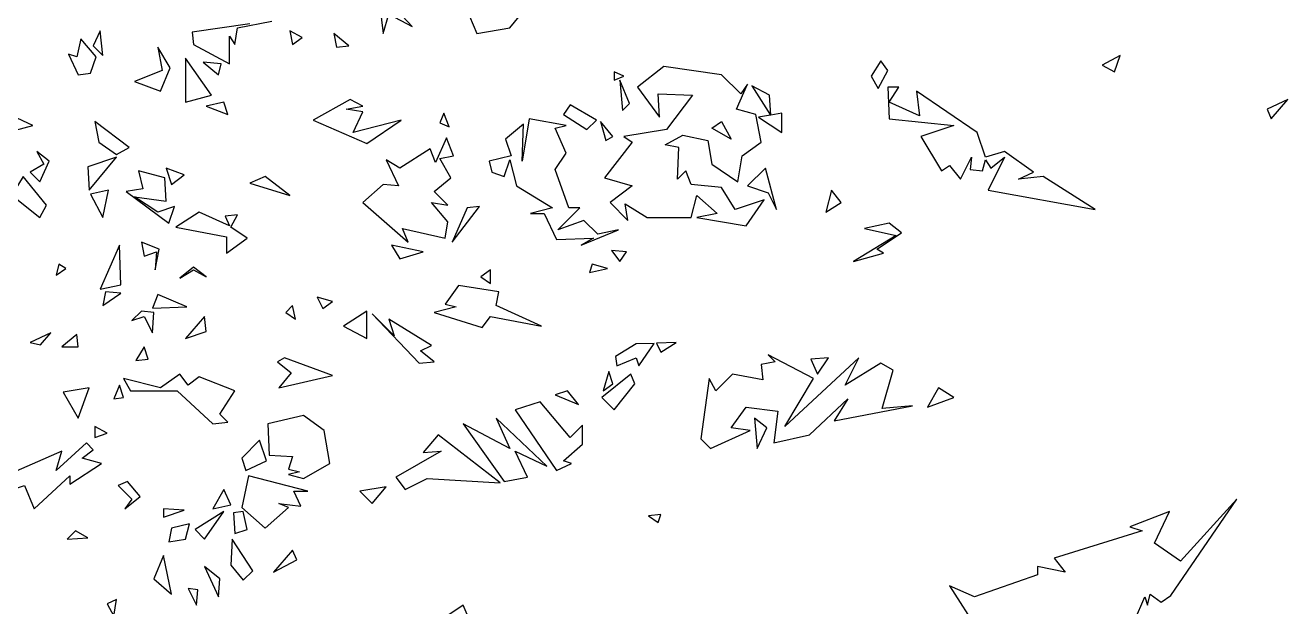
# Model space of a CAD drawing. Header units: millimetres. Extents: x -1920 to 1916, y -1858 to 1858.
# Drawn here: x -1067 to -205, y -229 to 168 of the extents above; entities that cross this region are included whole.
import ezdxf

# ---------------------------------------------------------------- set-up
doc = ezdxf.new("R2010")
doc.units = ezdxf.units.MM
doc.layers.add('ALMOND-DRAW-PROFILE', color=7, linetype='Continuous', lineweight=25)

msp = doc.modelspace()

# ---------------------------------------------------------------- linework, layer by layer
at = {"layer": 'ALMOND-DRAW-PROFILE'}
for points in [[(-822.29, 162.56), (-818.54, 175.7), (-802.58, 167.25), (-826.05, 192.6)], [(-758.46, 162.56), (-735.93, 166.31), (-727.48, 176.64), (-773.48, 198.23)], [(-1013.78, 147.54), (-1015.66, 164.44), (-1020.35, 154.11)], [(-884.24, 155.05), (-877.67, 159.74), (-886.12, 164.44)], [(-1030.68, 134.4), (-1022.23, 135.34), (-1018.48, 146.6), (-1028.8, 158.81), (-1031.62, 146.6), (-1037.25, 148.48)], [(-854.21, 153.17), (-845.76, 154.11), (-856.08, 162.56)], [(-974.36, 123.14), (-967.79, 139.09), (-976.24, 153.17), (-973.42, 137.22), (-992.19, 129.71)], [(-322.91, 136.28), (-319.15, 147.54), (-331.36, 140.97)], [(-957.46, 115.63), (-939.63, 120.32), (-957.46, 145.66)], [(-934.93, 134.4), (-933.06, 141.91), (-945.26, 142.85)], [(-608.27, 36.78), (-574.48, 31.14), (-562.27, 48.98), (-581.99, 42.41), (-591.37, 57.43), (-612.02, 59.3), (-615.78, 68.69), (-621.41, 63.06), (-620.47, 84.65), (-629.86, 86.53), (-617.66, 93.1), (-600.76, 89.34), (-597.94, 73.38), (-580.11, 61.18), (-577.29, 79.02), (-564.15, 88.4), (-567.91, 107.18), (-581.05, 110.93), (-573.54, 127.83), (-578.23, 121.26), (-591.37, 134.4), (-630.8, 140.03), (-648.63, 125.95), (-633.61, 105.3), (-634.55, 121.26), (-611.09, 120.32), (-628.92, 96.85), (-658.02, 92.16), (-652.39, 88.4), (-671.16, 64), (-652.39, 58.37), (-667.41, 47.1), (-655.2, 34.9), (-657.08, 46.16), (-642.06, 36.78), (-612.02, 36.78), (-608.27, 51.8), (-594.19, 39.59)], [(-484.36, 125.01), (-477.79, 137.22), (-482.49, 143.79), (-489.06, 133.46)], [(-664.59, 130.64), (-658.02, 133.46), (-664.59, 136.28)], [(-658.96, 109.99), (-654.27, 114.69), (-660.84, 130.64)], [(-557.9, 106.74), (-566.03, 105.3), (-550.07, 94.97), (-550.07, 108.12), (-557.62, 106.78), (-558.52, 120.32), (-570.72, 126.89)], [(-336.05, 42.41), (-371.72, 64.94), (-388.62, 63.06), (-378.29, 67.75), (-398, 81.83), (-411.15, 78.08), (-416.78, 94.97), (-458.08, 123.14), (-456.2, 106.24), (-476.85, 115.63), (-470.28, 125.95), (-477.79, 125.95), (-476.85, 104.36), (-432.73, 99.67), (-455.26, 92.16), (-441.18, 68.69), (-435.55, 72.45), (-428.04, 63.06), (-420.53, 78.08), (-421.47, 69.63), (-413.02, 68.69), (-411.15, 76.2), (-407.39, 70.57), (-398, 78.08), (-409.27, 55.55)], [(-943.38, 112.81), (-928.36, 107.18), (-931.18, 115.63)], [(-833.55, 87.47), (-810.09, 103.42), (-842.94, 94.97), (-836.37, 109.05), (-847.63, 110.93), (-836.37, 112.81), (-844.82, 117.5), (-870.16, 103.42)], [(-683.36, 96.85), (-676.79, 103.42), (-694.63, 113.75), (-699.32, 107.18)], [(-215.9, 104.36), (-204.63, 117.5), (-218.71, 110.93)], [(-1079.49, 94.97), (-1061.66, 99.67), (-1075.74, 106.24), (-1072.92, 97.79)], [(-777.23, 98.73), (-780.99, 108.12), (-783.8, 101.55)], [(-687.12, 18), (-661.77, 28.33), (-675.86, 25.51), (-685.24, 34.9), (-703.08, 28.33), (-688.06, 43.35), (-695.57, 43.35), (-704.95, 69.63), (-697.44, 80.89), (-704.95, 97.79), (-697.44, 99.67), (-722.79, 104.36), (-727.48, 75.26), (-726.54, 100.61), (-738.75, 90.28), (-734.99, 79.02), (-750.01, 75.26), (-748.13, 67.75), (-739.69, 64.94), (-735.93, 76.2), (-731.24, 58.37), (-706.83, 43.35), (-721.85, 39.59), (-712.46, 39.59), (-704.02, 21.76), (-678.67, 22.7)], [(-1004.4, 79.96), (-995.95, 84.65), (-1019.41, 102.48), (-1016.6, 88.4)], [(-670.22, 89.34), (-665.53, 92.16), (-673.98, 102.48)], [(-584.8, 90.28), (-597.94, 97.79), (-591.37, 102.48)], [(-805.39, 19.88), (-809.15, 29.27), (-780.05, 22.7), (-778.17, 33.96), (-789.44, 47.1), (-778.17, 45.22), (-787.56, 54.61), (-776.29, 64), (-783.8, 77.14), (-774.42, 79.02), (-779.11, 91.22), (-786.62, 74.32), (-790.37, 83.71), (-811.03, 70.57), (-820.41, 76.2), (-811.96, 58.37), (-822.29, 59.3), (-836.37, 47.1)], [(-1056.96, 61.18), (-1050.39, 75.26), (-1058.84, 81.83), (-1054.15, 73.38), (-1063.53, 67.75)], [(-1023.17, 55.55), (-1004.4, 78.08), (-1024.11, 71.51)], [(-966.85, 59.3), (-958.4, 65.88), (-970.6, 70.57)], [(-553.83, 42.41), (-561.34, 70.57), (-573.54, 58.37), (-559.46, 53.67)], [(-1056.96, 36.78), (-1052.27, 45.22), (-1068.23, 64.94), (-1073.86, 55.55), (-1084.18, 58.37)], [(-968.73, 33.02), (-964.97, 44.29), (-976.24, 40.53), (-992.19, 50.86), (-970.6, 48.04), (-971.54, 64), (-989.38, 68.69), (-986.56, 56.49), (-997.82, 54.61)], [(-886.12, 51.8), (-903.02, 64.94), (-913.34, 60.24)], [(-1013.78, 36.78), (-1010.03, 55.55), (-1022.23, 52.73)], [(-520.03, 40.53), (-509.71, 47.1), (-516.28, 55.55)], [(-775.36, 19.88), (-756.58, 44.29), (-765.03, 43.35)], [(-929.3, 12.37), (-915.22, 22.7), (-926.48, 30.21), (-921.79, 38.65), (-930.24, 37.71), (-927.42, 31.14), (-948.07, 40.53), (-964.03, 30.21), (-929.3, 23.63)], [(-501.26, 6.74), (-480.61, 12.37), (-485.3, 15.19), (-468.41, 26.45), (-476.85, 33.02), (-493.75, 29.27), (-472.16, 24.57)], [(-1015.66, -12.04), (-1001.58, -9.22), (-1002.52, 18)], [(-978.11, 1.11), (-975.3, 15.19), (-987.5, 19.88), (-985.62, 10.49), (-977.17, 13.31)], [(-811.03, 8.62), (-795.07, 13.31), (-816.66, 18)], [(-660.84, 6.74), (-656.14, 13.31), (-666.47, 14.25)], [(-1045.7, -2.65), (-1039.13, 2.04), (-1043.82, 4.86)], [(-961.22, -4.53), (-951.83, 1.11), (-943.38, -3.59), (-951.83, 2.98)], [(-749.07, -8.28), (-749.07, 1.11), (-755.64, -3.59)], [(-681.49, -0.77), (-669.28, 2.04), (-679.61, 4.86)], [(-1013.78, -23.3), (-1001.58, -14.85), (-1011.91, -13.91)], [(-979.99, -25.18), (-956.52, -24.24), (-976.24, -15.79)], [(-770.92, -9.57), (-780.05, -22.36), (-772.54, -24.24), (-787.56, -27.99), (-754.7, -38.32), (-749.07, -30.81), (-714.34, -37.38), (-745.32, -23.3), (-743.44, -13.91)], [(-882.37, -32.69), (-884.24, -23.3), (-888.94, -27.99)], [(-863.51, -25.35), (-857.02, -20.48), (-867.35, -17.67)], [(-979.99, -42.07), (-979.05, -27.99), (-987.5, -27.05), (-994.07, -33.63), (-985.62, -30.81)], [(-957.46, -45.83), (-943.38, -41.14), (-944.32, -30.81)], [(-833.55, -45.83), (-833.55, -27.05), (-849.51, -37.38)], [(-797.88, -62.72), (-787.56, -61.79), (-796.95, -54.28), (-789.44, -50.52), (-818.54, -32.69), (-814.78, -43.95), (-829.8, -28.93)], [(-1056.32, -50.09), (-1049.45, -42.07), (-1063.53, -48.64)], [(-1041.94, -51.46), (-1030.68, -51.46), (-1031.62, -43.01)], [(-991.25, -60.85), (-982.81, -59.91), (-985.62, -51.46)], [(-662.71, -64.6), (-649.57, -58.97), (-647.69, -64.6), (-637.4, -49.16), (-649.57, -49.58), (-663.65, -58.03)], [(-635.73, -49.11), (-632.68, -55.22), (-622.35, -48.64)], [(-893.63, -79.62), (-857.02, -71.17), (-889.88, -58.97), (-894.57, -61.79), (-885.18, -69.3)], [(-598.88, -120.92), (-571.66, -108.72), (-584.8, -106.84), (-574.48, -92.76), (-552.89, -95.58), (-555.7, -117.17), (-531.3, -111.54), (-505.01, -87.13), (-514.4, -102.15), (-460.9, -91.82), (-481.55, -93.7), (-474.04, -67.42), (-482.49, -62.72), (-506.89, -77.74), (-497.5, -58.97), (-548.19, -105.9), (-528.48, -73.05), (-559.46, -57.09), (-554.76, -61.79), (-564.15, -63.66), (-563.21, -73.99), (-583.86, -70.23), (-595.13, -81.5), (-599.82, -73.05), (-605.45, -114.35)], [(-525.67, -70.23), (-518.16, -58.97), (-530.36, -59.91)], [(-672.1, -81.5), (-665.53, -76.81), (-668.35, -68.36)], [(-938.69, -104.03), (-928.36, -103.09), (-933.99, -97.46), (-923.67, -81.5), (-948.07, -72.11), (-955.58, -77.74), (-961.22, -70.23), (-974.36, -79.62), (-999.7, -73.05), (-995.01, -81.5), (-963.09, -81.5)], [(-664.59, -94.64), (-650.51, -76.81), (-653.33, -70.23), (-673.04, -86.19)], [(-1030.68, -100.27), (-1023.17, -79.62), (-1041, -82.44)], [(-1006.27, -87.13), (-999.7, -86.19), (-1002.52, -77.74)], [(-689, -90.89), (-696.51, -81.5), (-704.95, -84.31)], [(-450.57, -92.76), (-432.73, -86.19), (-443.06, -79.62)], [(-704.02, -135.94), (-693.69, -131.25), (-699.32, -129.37), (-686.18, -118.11), (-686.18, -104.97), (-694.63, -113.41), (-715.28, -89.01), (-732.18, -94.64)], [(-876.73, -141.57), (-858.9, -131.25), (-862.65, -108.72), (-876.73, -98.39), (-901.14, -104.03), (-900.2, -125.62), (-884.24, -126.56), (-887.06, -135), (-879.55, -136.88), (-887.06, -138.76)], [(-739.69, -143.45), (-723.73, -140.64), (-732.18, -122.8), (-710.59, -133.13), (-745.32, -100.27), (-735.93, -120.92), (-767.85, -104.03)], [(-566.97, -120.92), (-560.4, -106.84), (-568.84, -100.27)], [(-1019.41, -113.41), (-1010.97, -110.6), (-1019.41, -105.9)], [(-807.27, -149.08), (-792.25, -141.57), (-742.5, -144.39), (-784.74, -111.54), (-795.07, -123.74), (-782.87, -122.8), (-813.84, -140.64)], [(-1060.72, -162.23), (-1036.31, -139.7), (-1036.31, -145.33), (-1014.72, -131.25), (-1027.86, -127.49), (-1020.35, -121.86), (-1025.05, -117.17), (-1045.7, -135.94), (-1041.94, -122.8), (-1082.31, -140.64), (-1081.37, -150.96), (-1067.29, -146.27)], [(-916.16, -135.94), (-902.08, -129.37), (-906.77, -115.29), (-918.98, -127.49)], [(-998.76, -162.23), (-988.44, -153.78), (-996.89, -143.45), (-1003.46, -146.27), (-994.07, -155.65)], [(-903.02, -175.37), (-887.06, -161.29), (-893.63, -158.47), (-878.61, -160.35), (-883.31, -150.02), (-873.92, -150.02), (-914.28, -139.7), (-918.98, -161.29)], [(-938.69, -162.23), (-926.48, -159.41), (-931.18, -149.08)], [(-829.8, -158.47), (-820.41, -147.21), (-838.25, -150.02)], [(-972.48, -167.86), (-958.4, -163.16), (-972.48, -162.23)], [(-944.32, -182.88), (-931.18, -164.1), (-950.89, -176.31)], [(-923.67, -179.12), (-915.22, -176.31), (-918.04, -164.1), (-924.61, -165.04)], [(-634.55, -171.61), (-632.68, -165.98), (-641.12, -166.92)], [(-1038.19, -182.88), (-1024.11, -181.94), (-1032.56, -177.24)], [(-968.73, -184.75), (-957.46, -182.88), (-954.65, -172.55), (-966.85, -175.37)], [(-918.04, -211.04), (-911.47, -204.47), (-925.55, -182.88), (-926.48, -200.71)], [(-966.85, -220.42), (-972.48, -194.14), (-979.05, -210.1)], [(-897.39, -205.41), (-881.43, -196.96), (-884.24, -190.39)], [(-934.93, -222.3), (-933.99, -210.1), (-944.32, -201.65)], [(-949.95, -227.93), (-949.01, -217.61), (-955.58, -216.67)], [(-1006.27, -235.44), (-1004.4, -224.18), (-1010.97, -227)], [(-779.11, -244.83), (-765.03, -234.5), (-767.85, -227.93), (-785.68, -240.14), (-780.99, -237.32)]]:
    msp.add_lwpolyline(points, close=True, dxfattribs=at)
for points in [[(-913.34, 169.13), (-952.77, 163.5), (-951.83, 155.05), (-927.42, 141.91), (-927.42, 160.68), (-923.67, 155.05), (-921.79, 166.31), (-898.32, 171.01)], [(-316.34, -255.16), (-302.26, -222.3), (-300.38, -227.93), (-298.5, -220.42), (-290.99, -226.06), (-284.42, -221.36), (-239.37, -155.65), (-277.85, -197.9), (-295.69, -185.69), (-285.36, -164.1), (-312.58, -174.43), (-304.13, -177.24), (-364.21, -196.02), (-356.7, -205.41), (-375.48, -201.65), (-375.48, -207.28), (-418.65, -222.3), (-435.55, -214.79), (-415.84, -245.77)]]:
    msp.add_lwpolyline(points, dxfattribs=at)

doc.saveas('drawing.dxf')
